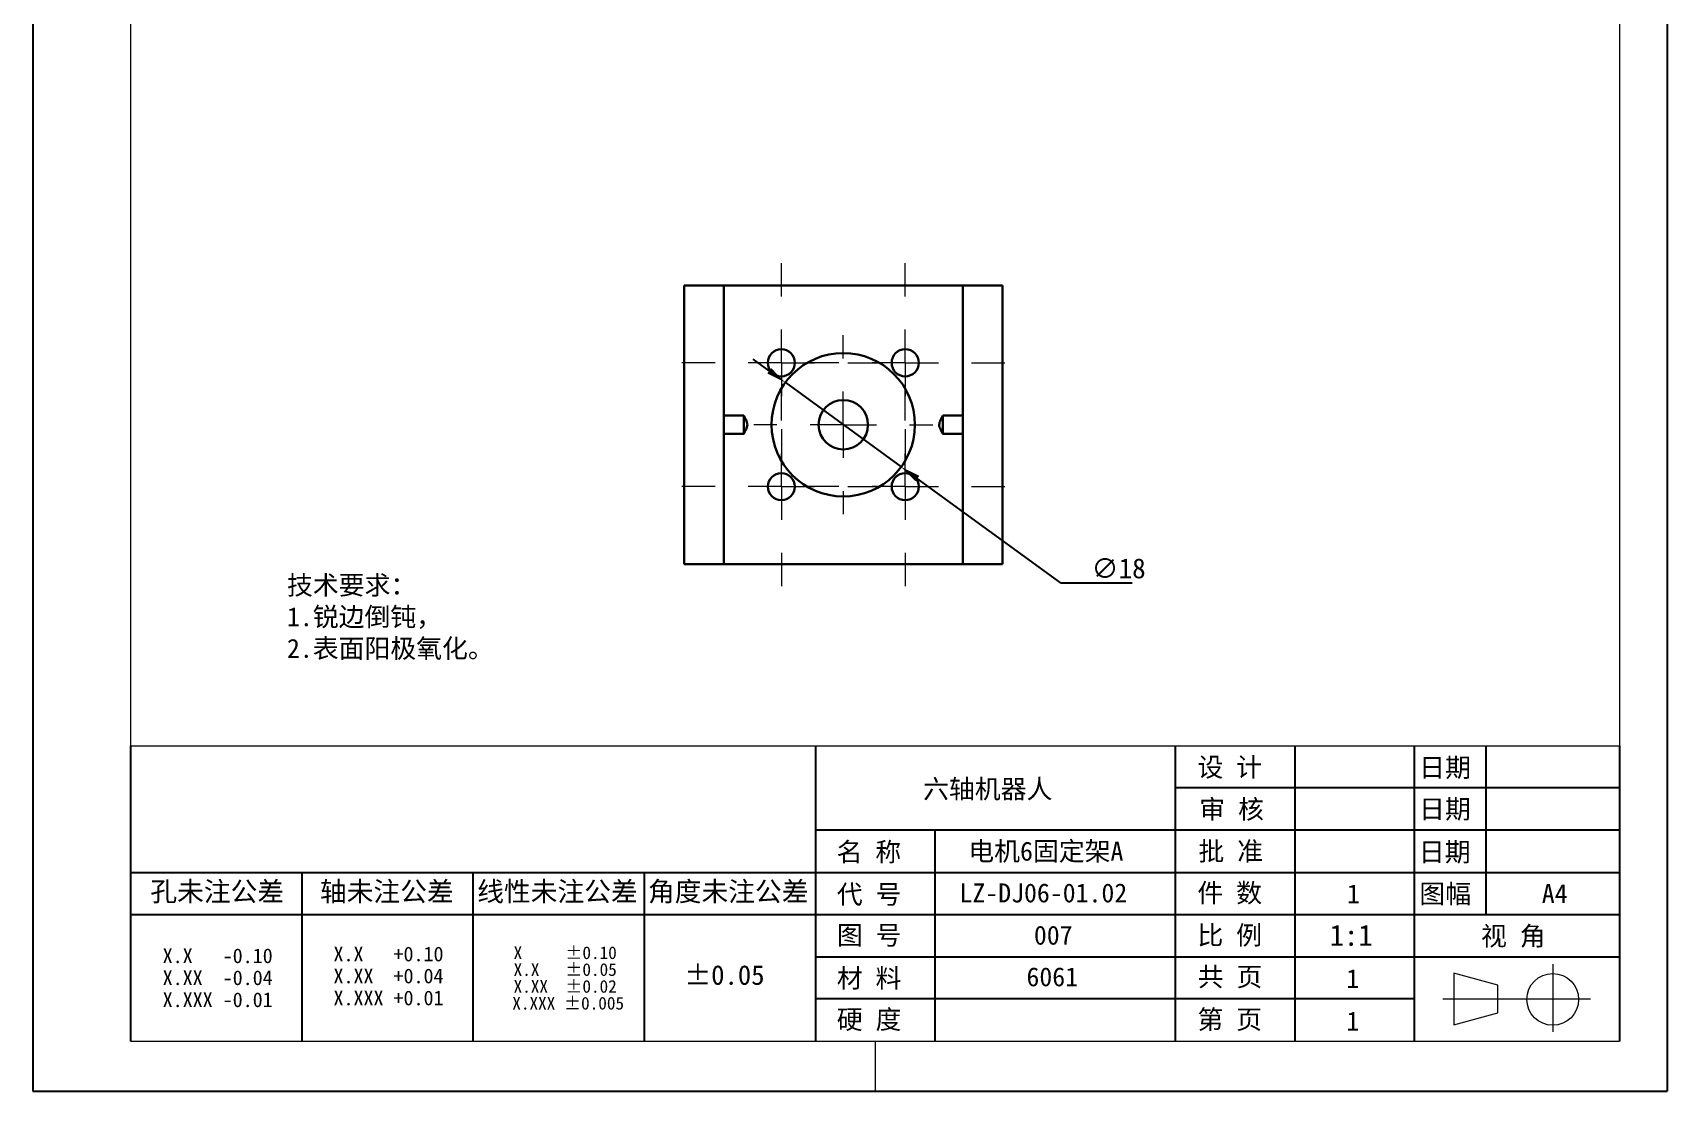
# Model space of a CAD drawing. Header units: millimetres. Extents: x 13 to 7248, y -1201 to 1478.
# Drawn here: x 5969.3 to 6174.6, y -1200.8 to -1067.9 of the extents above; entities that cross this region are included whole.
import ezdxf

# ---------------------------------------------------------------- set-up
doc = ezdxf.new("R2010")
doc.units = ezdxf.units.MM
doc.header["$LTSCALE"] = 5
doc.header["$PDSIZE"] = -1
for name, pattern in [('CENTER2', [28.575, 19.05, -3.175, 3.175, -3.175]), ('SLD-中心线', [34.29, 30.48, -1.27, 1.27, -1.27]), ('SLD-实线', [0])]:
    doc.linetypes.add(name, pattern=pattern)
doc.layers.get('0').update_dxf_attribs({"lineweight": 30})
doc.layers.add('中心线层', color=1, linetype='CENTER2', lineweight=13)
doc.layers.add('粗实线', color=7, linetype='SLD-实线', lineweight=15)
for name, color, linetype in [('图框', 7, 'SLD-实线'), ('文字层', 7, 'SLD-实线'), ('标注层', 96, 'SLD-实线')]:
    doc.layers.add(name, color=color, linetype=linetype)
doc.styles.add('SLDTEXTSTYLE1', font='', dxfattribs={"bigfont": 'bigfont'})
doc.styles.add('SLDTEXTSTYLE2', font='')
doc.styles.get("Standard").update_dxf_attribs({"font": ''})
doc.styles.get('SLDTEXTSTYLE1').set_extended_font_data('宋体')
doc.styles.get('SLDTEXTSTYLE2').set_extended_font_data('宋体')
doc.styles.get('Standard').set_extended_font_data('SimSun')
doc.dimstyles.new('ISO-25', dxfattribs={"dimtxt": 2.5, "dimasz": 2.5, "dimexe": 1.25, "dimexo": 0, "dimtad": 1, "dimtoh": 1, "dimtxsty": 'Standard', "dimcen": 2.5, "dimclrt": 256, "dimadec": 0, "dimazin": 0, "dimtfac": 1, "dimtmove": 0, "dimatfit": 3, "dimfxl": 0, "dimarcsym": 0})

# ---------------------------------------------------------------- blocks, each defined once
blk = doc.blocks.new('SW_NOTE_0')
at = {"color": 0, "linetype": 'Continuous', "lineweight": 0, "char_height": 10.583, "attachment_point": 2}
for s, insert in [('X     ±0.10', (35.9, 12.3)), ('X.X   ±0.05', (35.9, -1.8)), ('X.XX  ±0.02', (35.9, -15.9)), (' X.XXX ±0.005', (34.8, -30))]:
    blk.add_mtext(s, dxfattribs=dict(at, insert=insert))
blk = doc.blocks.new('SW_NOTE_1')
at = {"color": 0, "linetype": 'Continuous', "lineweight": 0, "char_height": 12.312, "attachment_point": 2, "style": 'SLDTEXTSTYLE2'}
for s, insert in [('X.X   -0.10', (38.1, 14.3)), ('X.XX  -0.04', (38.1, -4.1)), ('X.XXX -0.01', (38.1, -22.5))]:
    blk.add_mtext(s, dxfattribs=dict(at, insert=insert))
blk = doc.blocks.new('SW_NOTE_2')
at = {"color": 0, "linetype": 'Continuous', "lineweight": 0, "char_height": 12.312, "attachment_point": 2, "style": 'SLDTEXTSTYLE2'}
for s, insert in [('X.X   +0.10', (38.1, 14.3)), ('X.XX  +0.04', (38.1, -4.1)), ('X.XXX +0.01', (38.1, -22.5))]:
    blk.add_mtext(s, dxfattribs=dict(at, insert=insert))
blk = doc.blocks.new('*D625')
at = {"layer": 'Defpoints', "color": 0}
for p in [(6063.88, -1111.81), (6078.43, -1122.4)]:
    blk.add_point(p, dxfattribs=at)
at = {"layer": '标注层', "color": 0, "lineweight": -2}
for p, q in [((6061.85, -1110.34), (6059.83, -1108.87)), ((6063.88, -1111.81), (6078.43, -1122.4)), ((6098.52, -1137.01), (6080.45, -1123.87)), ((6107.44, -1137.01), (6098.52, -1137.01))]:
    blk.add_line(p, q, dxfattribs=at)
at = {"layer": '标注层', "color": 0}
for points in [[(6062.1, -1110), (6061.61, -1110.68), (6063.88, -1111.81)], [(6080.7, -1123.53), (6080.21, -1124.21), (6078.43, -1122.4)]]:
    blk.add_solid(points, dxfattribs=at)
at = {"layer": '标注层', "insert": (6102.33, -1133.89), "char_height": 2.5, "attachment_point": 1}
blk.add_mtext('∅18', dxfattribs=at)
blk = doc.blocks.new('SW_CENTERMARKSYMBOL_3')
at = {"color": 0, "linetype": 'SLD-实线', "lineweight": 0}
for p, q in [((0, 8.33), (0, 11.25)), ((0, 0), (0, 4.17)), ((-8.33, 0), (-11.25, 0)), ((0, 0), (-4.17, 0)), ((0, 0), (0, -4.17)), ((0, 0), (4.17, 0)), ((8.33, 0), (11.25, 0)), ((0, -8.33), (0, -11.25))]:
    blk.add_line(p, q, dxfattribs=at)
blk = doc.blocks.new('SW_CENTERMARKSYMBOL_4')
at = {"color": 0, "linetype": 'SLD-实线', "lineweight": 0}
for p, q in [((0, 8.33), (0, 12.5)), ((0, 0), (0, 4.17)), ((-8.33, 0), (-12.5, 0)), ((0, 0), (-4.17, 0)), ((0, 0), (0, -4.17)), ((0, 0), (4.17, 0)), ((8.33, 0), (12.5, 0)), ((0, -8.33), (0, -12.5))]:
    blk.add_line(p, q, dxfattribs=at)
blk = doc.blocks.new('SW_CENTERMARKSYMBOL_5')
at = {"color": 0, "linetype": 'SLD-实线', "lineweight": 0}
for p, q in [((0, 8.33), (0, 12.5)), ((0, 0), (0, 4.17)), ((-8.33, 0), (-12.5, 0)), ((0, 0), (-4.17, 0)), ((0, 0), (0, -4.17)), ((0, 0), (4.17, 0)), ((8.33, 0), (12.5, 0)), ((0, -8.33), (0, -12.5))]:
    blk.add_line(p, q, dxfattribs=at)
blk = doc.blocks.new('SW_CENTERMARKSYMBOL_6')
at = {"color": 0, "linetype": 'SLD-实线', "lineweight": 0}
for p, q in [((0, 8.33), (0, 12.5)), ((0, 0), (0, 4.17)), ((-8.33, 0), (-12.5, 0)), ((0, 0), (-4.17, 0)), ((0, 0), (0, -4.17)), ((0, 0), (4.17, 0)), ((8.33, 0), (12.5, 0)), ((0, -8.33), (0, -12.5))]:
    blk.add_line(p, q, dxfattribs=at)
blk = doc.blocks.new('SW_CENTERMARKSYMBOL_7')
at = {"color": 0, "linetype": 'SLD-实线', "lineweight": 0}
for p, q in [((0, 8.33), (0, 12.5)), ((0, 0), (0, 4.17)), ((-8.33, 0), (-12.5, 0)), ((0, 0), (-4.17, 0)), ((0, 0), (0, -4.17)), ((0, 0), (4.17, 0)), ((8.33, 0), (12.5, 0)), ((0, -8.33), (0, -12.5))]:
    blk.add_line(p, q, dxfattribs=at)

msp = doc.modelspace()

# ---------------------------------------------------------------- linework, layer by layer
for p, q in [((6056.1536, -1099.6066), (6051.1536, -1099.6066)), ((6051.1536, -1099.6066), (6051.1536, -1134.6066)), ((6056.1536, -1134.6066), (6056.1536, -1099.6066)), ((6086.1536, -1099.6066), (6056.1536, -1099.6066)), ((6086.1536, -1099.6066), (6086.1536, -1134.6066)), ((6091.1536, -1099.6066), (6086.1536, -1099.6066)), ((6091.1536, -1099.6066), (6091.1536, -1134.6066)), ((6056.1536, -1115.9609), (6058.6536, -1115.9609)), ((6058.6536, -1115.9609), (6058.6536, -1118.2522)), ((6083.6536, -1115.9609), (6086.1536, -1115.9609)), ((6083.6536, -1118.2522), (6083.6536, -1115.9609)), ((6058.6536, -1118.2522), (6056.1536, -1118.2522)), ((6086.1536, -1118.2522), (6083.6536, -1118.2522)), ((6056.1536, -1134.6066), (6051.1536, -1134.6066)), ((6086.1536, -1134.6066), (6056.1536, -1134.6066)), ((6091.1536, -1134.6066), (6086.1536, -1134.6066))]:
    msp.add_line(p, q)
for centre, radius in [((6063.3755, -1109.3284), 1.7), ((6071.1536, -1117.1066), 9), ((6078.9318, -1109.3284), 1.7), ((6071.1536, -1117.1066), 3.1), ((6063.3755, -1124.8848), 1.7), ((6078.9318, -1124.8848), 1.7)]:
    msp.add_circle(centre, radius)
for points in [[(6058.6536, -1118.2522), (6058.754, -1118.07), (6058.8528, -1117.8867), (6058.9829, -1117.603), (6059.0234, -1117.5065), (6059.0847, -1117.3085), (6059.1049, -1117.2042), (6059.1036, -1116.9981), (6059.0829, -1116.8967), (6059.0202, -1116.6983), (6058.98, -1116.6034), (6058.8508, -1116.3229), (6058.7531, -1116.1415), (6058.6536, -1115.9609)], [(6083.6536, -1118.2522), (6083.5533, -1118.07), (6083.4544, -1117.8867), (6083.3243, -1117.603), (6083.2839, -1117.5065), (6083.2225, -1117.3085), (6083.2023, -1117.2042), (6083.2037, -1116.9981), (6083.2244, -1116.8967), (6083.2871, -1116.6983), (6083.3273, -1116.6034), (6083.4564, -1116.3229), (6083.5542, -1116.1415), (6083.6536, -1115.9609)]]:
    msp.add_open_spline(points, degree=3, knots=[0, 0, 0, 0, 0.25, 0.25, 0.375, 0.375, 0.5, 0.5, 0.625, 0.625, 0.75, 0.75, 1, 1, 1, 1])
at = {"layer": '图框'}
for p, q in [((5969.3471, -906.5243), (5969.3471, -1200.8243)), ((6174.6471, -906.5243), (6174.6471, -1200.8243)), ((5969.3471, -1200.8243), (6174.6471, -1200.8243))]:
    msp.add_line(p, q, dxfattribs=at)
at = {"layer": '文字层'}
for p, q in [((5981.6471, -1157.4243), (5981.6471, -1194.5243)), ((6067.6471, -1157.4243), (6067.6471, -1194.5243)), ((6112.8471, -1157.4243), (6112.8471, -1194.5243)), ((6127.8471, -1157.4243), (6127.8471, -1194.5243)), ((6142.8471, -1157.4243), (6142.8471, -1194.5243)), ((6151.8471, -1157.4243), (6151.8471, -1178.6243)), ((6168.6471, -1157.4243), (6168.6471, -1194.5243)), ((6168.6471, -1162.7243), (6112.8471, -1162.7243)), ((6168.6471, -1168.0243), (6067.6471, -1168.0243)), ((6082.6471, -1168.0243), (6082.6471, -1194.5243)), ((5981.6471, -1173.3243), (6168.6471, -1173.3243)), ((6003.1471, -1173.3243), (6003.1471, -1194.5243)), ((6024.6471, -1173.3243), (6024.6471, -1194.5243)), ((6046.1471, -1173.3243), (6046.1471, -1194.5243)), ((5981.6471, -1178.6243), (6168.6471, -1178.6243)), ((6067.6471, -1183.9243), (6168.6471, -1183.9243)), ((6142.8471, -1189.2243), (6067.6471, -1189.2243))]:
    msp.add_line(p, q, dxfattribs=at)
at = {"layer": '文字层', "color": 7, "linetype": 'SLD-中心线', "lineweight": 0}
for p, q in [((6160.261, -1184.8678), (6160.261, -1193.353)), ((6146.4342, -1189.2243), (6154.6838, -1189.2243)), ((6154.6838, -1189.2243), (6165.0165, -1189.2243))]:
    msp.add_line(p, q, dxfattribs=at)
at = {"layer": '粗实线'}
for p, q in [((5981.6471, -912.5243), (5981.6471, -1194.5243)), ((6168.6471, -912.5243), (6168.6471, -1194.5243)), ((5981.6471, -1157.4243), (6168.6471, -1157.4243)), ((6147.8285, -1185.9743), (6147.8285, -1192.4743)), ((6153.3476, -1187.4847), (6147.8285, -1185.9743)), ((6153.3476, -1190.9638), (6153.3476, -1187.4847)), ((6147.8285, -1192.4743), (6153.3476, -1190.9638)), ((5981.6471, -1194.5243), (6168.6471, -1194.5243)), ((5981.6471, -1194.5243), (6168.6471, -1194.5243)), ((6075.1471, -1194.5243), (6075.1471, -1200.8243))]:
    msp.add_line(p, q, dxfattribs=at)
msp.add_circle((6160.261, -1189.279), 3.25, dxfattribs=at)

# ---------------------------------------------------------------- block references
at = {"layer": '中心线层'}
msp.add_blockref('SW_CENTERMARKSYMBOL_3', (6071.1536, -1117.1066), dxfattribs=at)
at = {"layer": '文字层', "xscale": 0.1500000000005457, "yscale": 0.1500000000000909, "zscale": 0.15}
for name, p in [('SW_NOTE_0', (6030.8418, -1184.4681)), ('SW_NOTE_1', (5986.8656, -1185.0248)), ('SW_NOTE_2', (6008.3224, -1184.7986))]:
    msp.add_blockref(name, p, dxfattribs=at)
at = {"layer": '标注层'}
for name, p in [('SW_CENTERMARKSYMBOL_6', (6063.3755, -1109.3284)), ('SW_CENTERMARKSYMBOL_5', (6078.9318, -1109.3284)), ('SW_CENTERMARKSYMBOL_4', (6063.3755, -1124.8848)), ('SW_CENTERMARKSYMBOL_7', (6078.9318, -1124.8848))]:
    msp.add_blockref(name, p, dxfattribs=at)

# ---------------------------------------------------------------- texts
at = {"layer": '文字层', "color": 7, "linetype": 'SLD-实线', "lineweight": 0, "insert": (6001.2831, -1136.0627), "char_height": 2.38125, "attachment_point": 1, "style": 'SLDTEXTSTYLE2'}
msp.add_mtext('技术要求：\\P1.锐边倒钝，\\P2.表面阳极氧化。', dxfattribs=at)
at = {"layer": '文字层', "attachment_point": 2}
for s, insert, char_height, style in [('设 计', (6119.6912, -1158.9179), 2.38125, 'SLDTEXTSTYLE2'), ('日期', (6146.7427, -1158.9649), 2.38125, 'SLDTEXTSTYLE2'), ('审 核', (6119.9282, -1164.1998), 2.38125, 'SLDTEXTSTYLE2'), ('日期', (6146.7153, -1164.181), 2.38125, 'SLDTEXTSTYLE2'), ('名 称', (6074.3696, -1169.5679), 2.38125, 'SLDTEXTSTYLE2'), ('批 准', (6119.8136, -1169.4767), 2.38125, 'SLDTEXTSTYLE2'), ('日期', (6146.6989, -1169.5732), 2.38125, 'SLDTEXTSTYLE2'), ('孔未注公差', (5992.5232, -1174.494), 2.4625, 'SLDTEXTSTYLE2'), ('轴未注公差', (6013.8194, -1174.494), 2.4625, 'SLDTEXTSTYLE2'), ('线性未注公差', (6035.256, -1174.494), 2.4625, 'SLDTEXTSTYLE2'), ('角度未注公差', (6056.7062, -1174.494), 2.4625, 'SLDTEXTSTYLE2'), ('代 号', (6074.3996, -1174.8923), 2.38125, 'SLDTEXTSTYLE2'), ('件 数', (6119.6912, -1174.7184), 2.38125, 'SLDTEXTSTYLE2'), ('图幅', (6146.7576, -1174.8248), 2.38125, 'SLDTEXTSTYLE2'), ('A4', (6160.5065, -1174.7993), 2.38125, 'SLDTEXTSTYLE1'), ('图 号', (6074.3996, -1180.0259), 2.38125, 'SLDTEXTSTYLE2'), ('比 例', (6119.6912, -1180.0259), 2.38125, 'SLDTEXTSTYLE2'), ('1:1', (6134.9382, -1179.9047), 2.64583, 'SLDTEXTSTYLE1'), ('视 角', (6155.3084, -1180.1334), 2.38125, 'SLDTEXTSTYLE2'), ('±0.05', (6056.2375, -1184.9865), 2.4625, 'SLDTEXTSTYLE1'), ('材 料', (6074.3996, -1185.4157), 2.38125, 'SLDTEXTSTYLE2'), ('共 页', (6119.7296, -1185.2524), 2.38125, 'SLDTEXTSTYLE2'), ('1', (6135.1449, -1185.4804), 2.3813, 'SLDTEXTSTYLE1'), ('硬 度', (6074.3996, -1190.6106), 2.38125, 'SLDTEXTSTYLE2'), ('第 页', (6119.6912, -1190.6106), 2.38125, 'SLDTEXTSTYLE2'), ('1', (6135.1602, -1190.8081), 2.3813, 'SLDTEXTSTYLE1')]:
    msp.add_mtext(s, dxfattribs=dict(at, insert=insert, char_height=char_height, style=style))
at = {"layer": '文字层', "color": 7, "linetype": 'Continuous', "lineweight": 0, "attachment_point": 2}
for s, insert, char_height, style in [('六轴机器人', (6089.2946, -1161.6591), 2.38125, 'SLDTEXTSTYLE2'), ('电机6固定架A', (6096.5941, -1169.4767), 2.38125, 'SLDTEXTSTYLE2'), ('LZ-DJ06-01.02', (6096.2841, -1174.7184), 2.38125, 'SLDTEXTSTYLE1'), ('1', (6135.2172, -1174.8248), 2.3813, 'SLDTEXTSTYLE1'), ('007', (6097.5243, -1180.0259), 2.38125, 'SLDTEXTSTYLE1'), ('6061', (6097.4003, -1185.2524), 2.38125, 'SLDTEXTSTYLE1')]:
    msp.add_mtext(s, dxfattribs=dict(at, insert=insert, char_height=char_height, style=style))

# ---------------------------------------------------------------- dimensions: what is measured, and where the dimension line sits
at = {"layer": '标注层'}
dim = msp.add_diameter_dim_2p(p1=(6063.8754, -1111.8125), p2=(6078.4319, -1122.4007), dimstyle='ISO-25', dxfattribs=at)
dim.commit()
dim.dimension.update_dxf_attribs({"geometry": '*D625', "text_midpoint": (6104.8838, -1137.013), "dimtype": 163})

doc.saveas('drawing.dxf')
